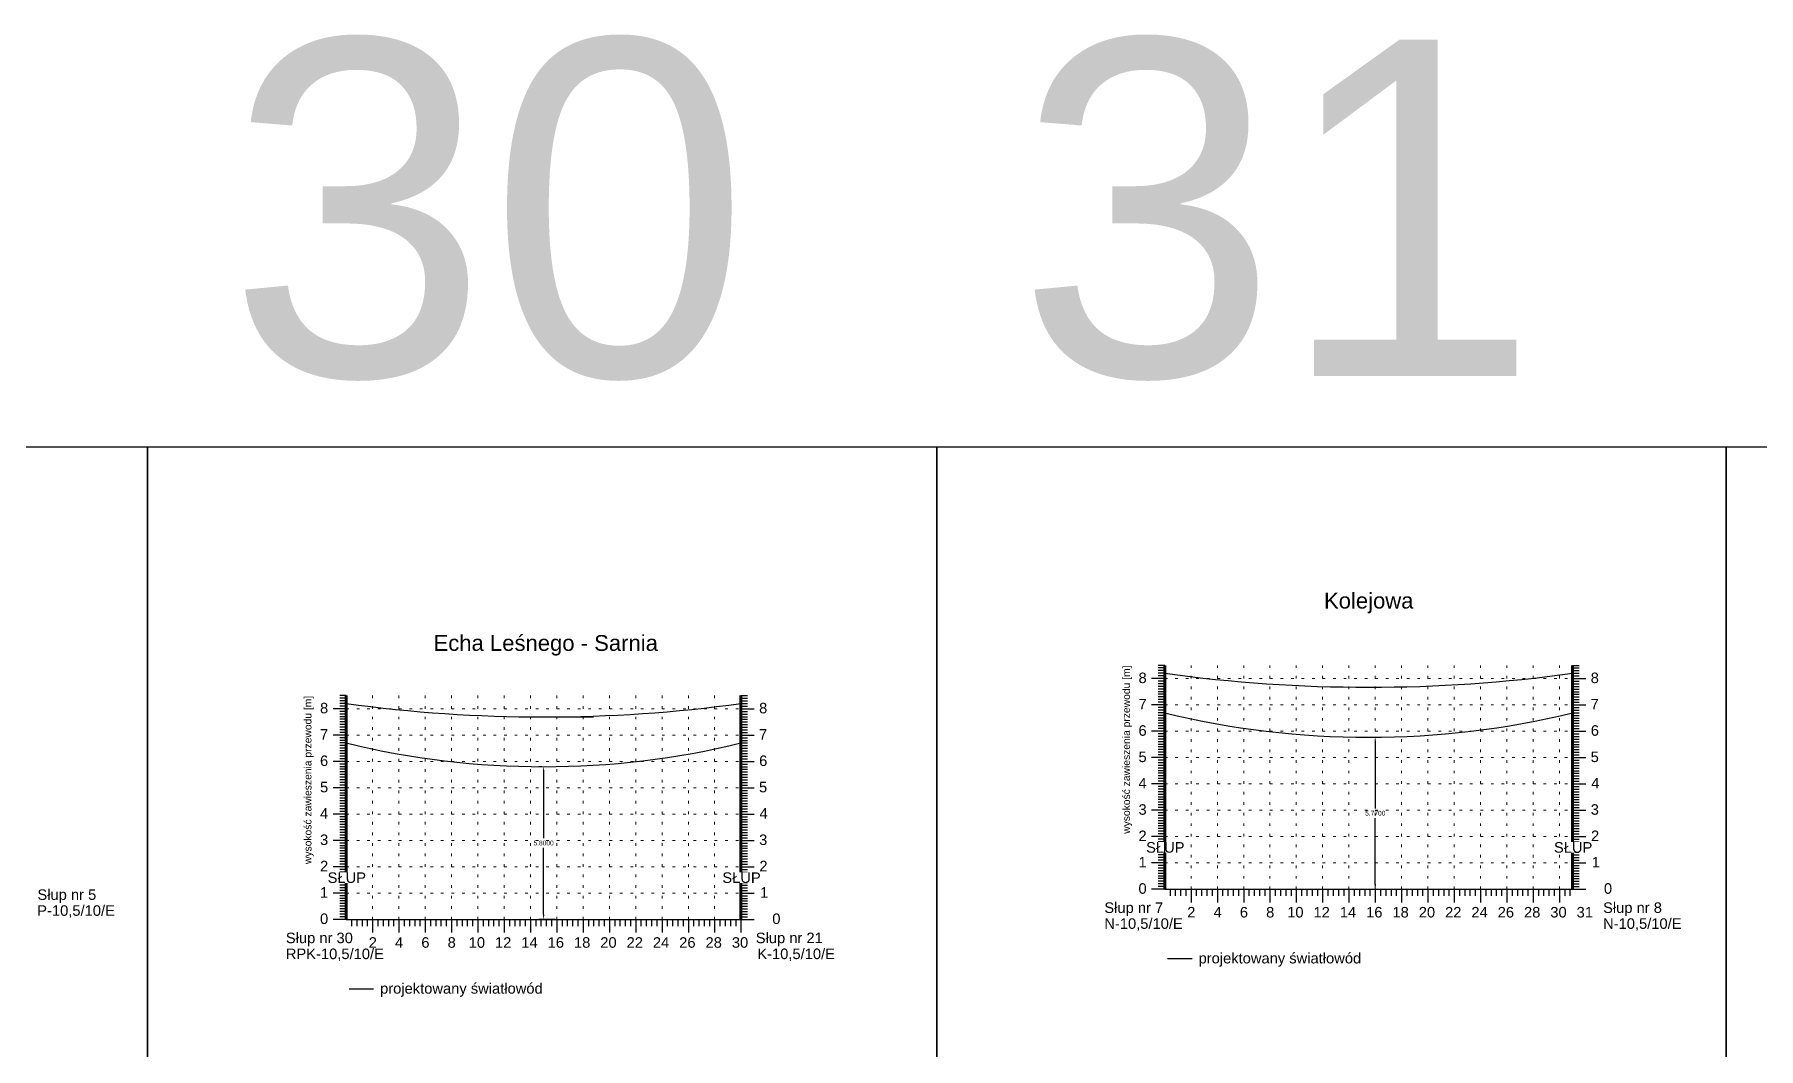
# Model space of a CAD drawing. Header units: metres. Extents: x -155 to 1812, y 681 to 886.
# Drawn here: x 560.3 to 625.8, y 837.7 to 876.2 of the extents above; entities that cross this region are included whole.
import ezdxf

# ---------------------------------------------------------------- set-up
doc = ezdxf.new("R2010")
doc.units = ezdxf.units.M
doc.header["$MEASUREMENT"] = 0
doc.linetypes.add('ACAD_ISO07W100', pattern=[3, 0, -3])
doc.layers.add('ramka', color=7, linetype='Continuous', plot=False)
doc.styles.get("Standard").update_dxf_attribs({"font": 'arial.ttf'})
doc.dimstyles.get("Standard").update_dxf_attribs({"dimtxt": 0.18, "dimasz": 0.18, "dimexe": 0.18, "dimexo": 0.0625, "dimgap": 0.09, "dimtad": 0, "dimtih": 1, "dimtoh": 1, "dimdec": 4, "dimzin": 0, "dimdsep": 46, "dimtxsty": 'Standard', "dimcen": 0.09, "dimadec": 0, "dimazin": 0, "dimtfac": 1, "dimtdec": 4, "dimtofl": 0, "dimtmove": 0, "dimatfit": 3, "dimfxl": 1, "dimtolj": 1, "dimtzin": 0, "dimarcsym": 0})

# ---------------------------------------------------------------- blocks, each defined once
blk = doc.blocks.new('*D210')
at = {"color": 0, "lineweight": -2}
for p, q in [((611.018, 849.495), (611.386, 849.495)), ((611.206, 849.315), (611.206, 846.792)), ((611.206, 843.905), (611.206, 846.428)), ((611.268, 843.725), (611.386, 843.725))]:
    blk.add_line(p, q, dxfattribs=at)
at = {"color": 0}
for points in [[(611.236, 849.315), (611.176, 849.315), (611.206, 849.495)], [(611.176, 843.905), (611.236, 843.905), (611.206, 843.725)]]:
    blk.add_solid(points, dxfattribs=at)
at = {"layer": 'Defpoints', "color": 0}
for p in [(610.955, 849.495), (611.205, 843.725), (611.206, 843.725)]:
    blk.add_point(p, dxfattribs=at)
at = {"color": 0, "lineweight": 25, "insert": (611.206, 846.61), "char_height": 0.18, "attachment_point": 5}
blk.add_mtext('\\A1;5.7700', dxfattribs=at)
blk = doc.blocks.new('*D212')
at = {"color": 0, "lineweight": -2}
for p, q in [((579.538, 848.377), (579.42, 848.377)), ((579.6, 848.197), (579.6, 845.658)), ((579.6, 842.757), (579.6, 845.295)), ((580.038, 842.577), (579.42, 842.577))]:
    blk.add_line(p, q, dxfattribs=at)
at = {"color": 0}
for points in [[(579.63, 848.197), (579.57, 848.197), (579.6, 848.377)], [(579.57, 842.757), (579.63, 842.757), (579.6, 842.577)]]:
    blk.add_solid(points, dxfattribs=at)
at = {"layer": 'Defpoints', "color": 0}
for p in [(579.6, 848.377), (579.6, 842.577), (580.1, 842.577)]:
    blk.add_point(p, dxfattribs=at)
at = {"color": 0, "lineweight": 25, "insert": (579.6, 845.477), "char_height": 0.18, "attachment_point": 5}
blk.add_mtext('\\A1;5.8000', dxfattribs=at)

msp = doc.modelspace()

# ---------------------------------------------------------------- linework, layer by layer
for p, q in [((603.2051, 852.22519), (602.9551, 852.22519)), ((603.2051, 852.12519), (602.9551, 852.12519)), ((603.2051, 852.02519), (602.9551, 852.02519)), ((603.2051, 851.92519), (602.9551, 851.92519)), ((603.2051, 851.82519), (602.9551, 851.82519)), ((603.2051, 852.22519), (603.2051, 843.72519)), ((618.7051, 852.22519), (618.7051, 843.72519)), ((618.7051, 852.22519), (618.9551, 852.22519)), ((618.7051, 852.12519), (618.9551, 852.12519)), ((618.7051, 852.02519), (618.9551, 852.02519)), ((618.7051, 851.92519), (618.9551, 851.92519)), ((618.7051, 851.82519), (618.9551, 851.82519)), ((603.2051, 851.72519), (602.7051, 851.72519)), ((603.2051, 851.72519), (602.7051, 851.72519)), ((603.2051, 851.62519), (602.9551, 851.62519)), ((603.2051, 851.52519), (602.9551, 851.52519)), ((603.2051, 851.42519), (602.9551, 851.42519)), ((603.2051, 851.32519), (602.9551, 851.32519)), ((603.2051, 851.22519), (602.9551, 851.22519)), ((603.2051, 851.12519), (602.9551, 851.12519)), ((618.7051, 851.72519), (619.2051, 851.72519)), ((618.7051, 851.72519), (619.2051, 851.72519)), ((618.7051, 851.62519), (618.9551, 851.62519)), ((618.7051, 851.52519), (618.9551, 851.52519)), ((618.7051, 851.42519), (618.9551, 851.42519)), ((618.7051, 851.32519), (618.9551, 851.32519)), ((618.7051, 851.22519), (618.9551, 851.22519)), ((618.7051, 851.12519), (618.9551, 851.12519)), ((572.10045, 850.57657), (571.60045, 850.57657)), ((572.10045, 850.57657), (571.60045, 850.57657)), ((572.10045, 851.07657), (571.85045, 851.07657)), ((572.10045, 850.97657), (571.85045, 850.97657)), ((572.10045, 850.87657), (571.85045, 850.87657)), ((572.10045, 850.77657), (571.85045, 850.77657)), ((572.10045, 850.67657), (571.85045, 850.67657)), ((572.10045, 850.47657), (571.85045, 850.47657)), ((572.10045, 851.07657), (572.10045, 842.57657)), ((587.10045, 851.07657), (587.10045, 842.57657)), ((587.10045, 851.07657), (587.35045, 851.07657)), ((587.10045, 850.97657), (587.35045, 850.97657)), ((587.10045, 850.87657), (587.35045, 850.87657)), ((587.10045, 850.77657), (587.35045, 850.77657)), ((587.10045, 850.67657), (587.35045, 850.67657)), ((587.10045, 850.57657), (587.60045, 850.57657)), ((587.10045, 850.57657), (587.60045, 850.57657)), ((587.10045, 850.47657), (587.35045, 850.47657)), ((603.2051, 850.72519), (602.7051, 850.72519)), ((603.2051, 850.72519), (602.7051, 850.72519)), ((603.2051, 851.02519), (602.9551, 851.02519)), ((603.2051, 850.92519), (602.9551, 850.92519)), ((603.2051, 850.82519), (602.9551, 850.82519)), ((603.2051, 850.62519), (602.9551, 850.62519)), ((603.2051, 850.52519), (602.9551, 850.52519)), ((618.7051, 851.02519), (618.9551, 851.02519)), ((618.7051, 850.92519), (618.9551, 850.92519)), ((618.7051, 850.82519), (618.9551, 850.82519)), ((618.7051, 850.72519), (619.2051, 850.72519)), ((618.7051, 850.72519), (619.2051, 850.72519)), ((618.7051, 850.62519), (618.9551, 850.62519)), ((618.7051, 850.52519), (618.9551, 850.52519)), ((572.10045, 850.37657), (571.85045, 850.37657)), ((572.10045, 850.27657), (571.85045, 850.27657)), ((572.10045, 850.17657), (571.85045, 850.17657)), ((572.10045, 850.07657), (571.85045, 850.07657)), ((572.10045, 849.97657), (571.85045, 849.97657)), ((572.10045, 849.87657), (571.85045, 849.87657)), ((587.10045, 850.37657), (587.35045, 850.37657)), ((587.10045, 850.27657), (587.35045, 850.27657)), ((587.10045, 850.17657), (587.35045, 850.17657)), ((587.10045, 850.07657), (587.35045, 850.07657)), ((587.10045, 849.97657), (587.35045, 849.97657)), ((587.10045, 849.87657), (587.35045, 849.87657)), ((603.2051, 850.42519), (602.9551, 850.42519)), ((603.2051, 850.32519), (602.9551, 850.32519)), ((603.2051, 850.22519), (602.9551, 850.22519)), ((603.2051, 850.12519), (602.9551, 850.12519)), ((603.2051, 850.02519), (602.9551, 850.02519)), ((603.2051, 849.92519), (602.9551, 849.92519)), ((603.2051, 849.82519), (602.9551, 849.82519)), ((618.7051, 850.42519), (618.9551, 850.42519)), ((618.7051, 850.32519), (618.9551, 850.32519)), ((618.7051, 850.22519), (618.9551, 850.22519)), ((618.7051, 850.12519), (618.9551, 850.12519)), ((618.7051, 850.02519), (618.9551, 850.02519)), ((618.7051, 849.92519), (618.9551, 849.92519)), ((618.7051, 849.82519), (618.9551, 849.82519)), ((572.10045, 849.57657), (571.60045, 849.57657)), ((572.10045, 849.57657), (571.60045, 849.57657)), ((572.10045, 849.77657), (571.85045, 849.77657)), ((572.10045, 849.67657), (571.85045, 849.67657)), ((572.10045, 849.47657), (571.85045, 849.47657)), ((572.10045, 849.37657), (571.85045, 849.37657)), ((572.10045, 849.27657), (571.85045, 849.27657)), ((572.10045, 849.17657), (571.85045, 849.17657)), ((587.10045, 849.77657), (587.35045, 849.77657)), ((587.10045, 849.67657), (587.35045, 849.67657)), ((587.10045, 849.57657), (587.60045, 849.57657)), ((587.10045, 849.57657), (587.60045, 849.57657)), ((587.10045, 849.47657), (587.35045, 849.47657)), ((587.10045, 849.37657), (587.35045, 849.37657)), ((587.10045, 849.27657), (587.35045, 849.27657)), ((587.10045, 849.17657), (587.35045, 849.17657)), ((603.2051, 849.72519), (602.7051, 849.72519)), ((603.2051, 849.72519), (602.7051, 849.72519)), ((603.2051, 849.62519), (602.9551, 849.62519)), ((603.2051, 849.52519), (602.9551, 849.52519)), ((603.2051, 849.42519), (602.9551, 849.42519)), ((603.2051, 849.32519), (602.9551, 849.32519)), ((603.2051, 849.22519), (602.9551, 849.22519)), ((603.2051, 849.12519), (602.9551, 849.12519)), ((618.7051, 849.72519), (619.2051, 849.72519)), ((618.7051, 849.72519), (619.2051, 849.72519)), ((618.7051, 849.62519), (618.9551, 849.62519)), ((618.7051, 849.52519), (618.9551, 849.52519)), ((618.7051, 849.42519), (618.9551, 849.42519)), ((618.7051, 849.32519), (618.9551, 849.32519)), ((618.7051, 849.22519), (618.9551, 849.22519)), ((618.7051, 849.12519), (618.9551, 849.12519)), ((572.10045, 848.57657), (571.60045, 848.57657)), ((572.10045, 848.57657), (571.60045, 848.57657)), ((572.10045, 849.07657), (571.85045, 849.07657)), ((572.10045, 848.97657), (571.85045, 848.97657)), ((572.10045, 848.87657), (571.85045, 848.87657)), ((572.10045, 848.77657), (571.85045, 848.77657)), ((572.10045, 848.67657), (571.85045, 848.67657)), ((572.10045, 848.47657), (571.85045, 848.47657)), ((587.10045, 849.07657), (587.35045, 849.07657)), ((587.10045, 848.97657), (587.35045, 848.97657)), ((587.10045, 848.87657), (587.35045, 848.87657)), ((587.10045, 848.77657), (587.35045, 848.77657)), ((587.10045, 848.67657), (587.35045, 848.67657)), ((587.10045, 848.57657), (587.60045, 848.57657)), ((587.10045, 848.57657), (587.60045, 848.57657)), ((587.10045, 848.47657), (587.35045, 848.47657)), ((603.2051, 848.72519), (602.7051, 848.72519)), ((603.2051, 848.72519), (602.7051, 848.72519)), ((603.2051, 849.02519), (602.9551, 849.02519)), ((603.2051, 848.92519), (602.9551, 848.92519)), ((603.2051, 848.82519), (602.9551, 848.82519)), ((603.2051, 848.62519), (602.9551, 848.62519)), ((603.2051, 848.52519), (602.9551, 848.52519)), ((618.7051, 849.02519), (618.9551, 849.02519)), ((618.7051, 848.92519), (618.9551, 848.92519)), ((618.7051, 848.82519), (618.9551, 848.82519)), ((618.7051, 848.72519), (619.2051, 848.72519)), ((618.7051, 848.72519), (619.2051, 848.72519)), ((618.7051, 848.62519), (618.9551, 848.62519)), ((618.7051, 848.52519), (618.9551, 848.52519)), ((572.10045, 848.37657), (571.85045, 848.37657)), ((572.10045, 848.27657), (571.85045, 848.27657)), ((572.10045, 848.17657), (571.85045, 848.17657)), ((572.10045, 848.07657), (571.85045, 848.07657)), ((572.10045, 847.97657), (571.85045, 847.97657)), ((572.10045, 847.87657), (571.85045, 847.87657)), ((587.10045, 848.37657), (587.35045, 848.37657)), ((587.10045, 848.27657), (587.35045, 848.27657)), ((587.10045, 848.17657), (587.35045, 848.17657)), ((587.10045, 848.07657), (587.35045, 848.07657)), ((587.10045, 847.97657), (587.35045, 847.97657)), ((587.10045, 847.87657), (587.35045, 847.87657)), ((603.2051, 848.42519), (602.9551, 848.42519)), ((603.2051, 848.32519), (602.9551, 848.32519)), ((603.2051, 848.22519), (602.9551, 848.22519)), ((603.2051, 848.12519), (602.9551, 848.12519)), ((603.2051, 848.02519), (602.9551, 848.02519)), ((603.2051, 847.92519), (602.9551, 847.92519)), ((603.2051, 847.82519), (602.9551, 847.82519)), ((618.7051, 848.42519), (618.9551, 848.42519)), ((618.7051, 848.32519), (618.9551, 848.32519)), ((618.7051, 848.22519), (618.9551, 848.22519)), ((618.7051, 848.12519), (618.9551, 848.12519)), ((618.7051, 848.02519), (618.9551, 848.02519)), ((618.7051, 847.92519), (618.9551, 847.92519)), ((618.7051, 847.82519), (618.9551, 847.82519)), ((572.10045, 847.57657), (571.60045, 847.57657)), ((572.10045, 847.57657), (571.60045, 847.57657)), ((572.10045, 847.77657), (571.85045, 847.77657)), ((572.10045, 847.67657), (571.85045, 847.67657)), ((572.10045, 847.47657), (571.85045, 847.47657)), ((572.10045, 847.37657), (571.85045, 847.37657)), ((572.10045, 847.27657), (571.85045, 847.27657)), ((572.10045, 847.17657), (571.85045, 847.17657)), ((587.10045, 847.77657), (587.35045, 847.77657)), ((587.10045, 847.67657), (587.35045, 847.67657)), ((587.10045, 847.57657), (587.60045, 847.57657)), ((587.10045, 847.57657), (587.60045, 847.57657)), ((587.10045, 847.47657), (587.35045, 847.47657)), ((587.10045, 847.37657), (587.35045, 847.37657)), ((587.10045, 847.27657), (587.35045, 847.27657)), ((587.10045, 847.17657), (587.35045, 847.17657)), ((603.2051, 847.72519), (602.7051, 847.72519)), ((603.2051, 847.72519), (602.7051, 847.72519)), ((603.2051, 847.62519), (602.9551, 847.62519)), ((603.2051, 847.52519), (602.9551, 847.52519)), ((603.2051, 847.42519), (602.9551, 847.42519)), ((603.2051, 847.32519), (602.9551, 847.32519)), ((603.2051, 847.22519), (602.9551, 847.22519)), ((618.7051, 847.72519), (619.2051, 847.72519)), ((618.7051, 847.72519), (619.2051, 847.72519)), ((618.7051, 847.62519), (618.9551, 847.62519)), ((618.7051, 847.52519), (618.9551, 847.52519)), ((618.7051, 847.42519), (618.9551, 847.42519)), ((618.7051, 847.32519), (618.9551, 847.32519)), ((618.7051, 847.22519), (618.9551, 847.22519)), ((572.10045, 846.57657), (571.60045, 846.57657)), ((572.10045, 846.57657), (571.60045, 846.57657)), ((572.10045, 847.07657), (571.85045, 847.07657)), ((572.10045, 846.97657), (571.85045, 846.97657)), ((572.10045, 846.87657), (571.85045, 846.87657)), ((572.10045, 846.77657), (571.85045, 846.77657)), ((572.10045, 846.67657), (571.85045, 846.67657)), ((587.10045, 847.07657), (587.35045, 847.07657)), ((587.10045, 846.97657), (587.35045, 846.97657)), ((587.10045, 846.87657), (587.35045, 846.87657)), ((587.10045, 846.77657), (587.35045, 846.77657)), ((587.10045, 846.67657), (587.35045, 846.67657)), ((587.10045, 846.57657), (587.60045, 846.57657)), ((587.10045, 846.57657), (587.60045, 846.57657)), ((603.2051, 846.72519), (602.7051, 846.72519)), ((603.2051, 846.72519), (602.7051, 846.72519)), ((603.2051, 847.12519), (602.9551, 847.12519)), ((603.2051, 847.02519), (602.9551, 847.02519)), ((603.2051, 846.92519), (602.9551, 846.92519)), ((603.2051, 846.82519), (602.9551, 846.82519)), ((603.2051, 846.62519), (602.9551, 846.62519)), ((603.2051, 846.52519), (602.9551, 846.52519)), ((618.7051, 847.12519), (618.9551, 847.12519)), ((618.7051, 847.02519), (618.9551, 847.02519)), ((618.7051, 846.92519), (618.9551, 846.92519)), ((618.7051, 846.82519), (618.9551, 846.82519)), ((618.7051, 846.72519), (619.2051, 846.72519)), ((618.7051, 846.72519), (619.2051, 846.72519)), ((618.7051, 846.62519), (618.9551, 846.62519)), ((618.7051, 846.52519), (618.9551, 846.52519)), ((572.10045, 846.47657), (571.85045, 846.47657)), ((572.10045, 846.37657), (571.85045, 846.37657)), ((572.10045, 846.27657), (571.85045, 846.27657)), ((572.10045, 846.17657), (571.85045, 846.17657)), ((572.10045, 846.07657), (571.85045, 846.07657)), ((572.10045, 845.97657), (571.85045, 845.97657)), ((572.10045, 845.87657), (571.85045, 845.87657)), ((587.10045, 846.47657), (587.35045, 846.47657)), ((587.10045, 846.37657), (587.35045, 846.37657)), ((587.10045, 846.27657), (587.35045, 846.27657)), ((587.10045, 846.17657), (587.35045, 846.17657)), ((587.10045, 846.07657), (587.35045, 846.07657)), ((587.10045, 845.97657), (587.35045, 845.97657)), ((587.10045, 845.87657), (587.35045, 845.87657)), ((603.2051, 846.42519), (602.9551, 846.42519)), ((603.2051, 846.32519), (602.9551, 846.32519)), ((603.2051, 846.22519), (602.9551, 846.22519)), ((603.2051, 846.12519), (602.9551, 846.12519)), ((603.2051, 846.02519), (602.9551, 846.02519)), ((603.2051, 845.92519), (602.9551, 845.92519)), ((618.7051, 846.42519), (618.9551, 846.42519)), ((618.7051, 846.32519), (618.9551, 846.32519)), ((618.7051, 846.22519), (618.9551, 846.22519)), ((618.7051, 846.12519), (618.9551, 846.12519)), ((618.7051, 846.02519), (618.9551, 846.02519)), ((618.7051, 845.92519), (618.9551, 845.92519)), ((572.10045, 845.57657), (571.60045, 845.57657)), ((572.10045, 845.57657), (571.60045, 845.57657)), ((572.10045, 845.77657), (571.85045, 845.77657)), ((572.10045, 845.67657), (571.85045, 845.67657)), ((572.10045, 845.47657), (571.85045, 845.47657)), ((572.10045, 845.37657), (571.85045, 845.37657)), ((572.10045, 845.27657), (571.85045, 845.27657)), ((587.10045, 845.77657), (587.35045, 845.77657)), ((587.10045, 845.67657), (587.35045, 845.67657)), ((587.10045, 845.57657), (587.60045, 845.57657)), ((587.10045, 845.57657), (587.60045, 845.57657)), ((587.10045, 845.47657), (587.35045, 845.47657)), ((587.10045, 845.37657), (587.35045, 845.37657)), ((587.10045, 845.27657), (587.35045, 845.27657)), ((603.2051, 845.72519), (602.7051, 845.72519)), ((603.2051, 845.72519), (602.7051, 845.72519)), ((603.2051, 845.82519), (602.9551, 845.82519)), ((603.2051, 845.62519), (602.9551, 845.62519)), ((603.2051, 845.52519), (602.9551, 845.52519)), ((603.2051, 845.42519), (602.9551, 845.42519)), ((603.2051, 845.32519), (602.9551, 845.32519)), ((603.2051, 845.22519), (602.9551, 845.22519)), ((618.7051, 845.82519), (618.9551, 845.82519)), ((618.7051, 845.72519), (619.2051, 845.72519)), ((618.7051, 845.72519), (619.2051, 845.72519)), ((618.7051, 845.62519), (618.9551, 845.62519)), ((618.7051, 845.52519), (618.9551, 845.52519)), ((618.7051, 845.42519), (618.9551, 845.42519)), ((618.7051, 845.32519), (618.9551, 845.32519)), ((618.7051, 845.22519), (618.9551, 845.22519)), ((572.10045, 844.57657), (571.60045, 844.57657)), ((572.10045, 844.57657), (571.60045, 844.57657)), ((572.10045, 845.17657), (571.85045, 845.17657)), ((572.10045, 845.07657), (571.85045, 845.07657)), ((572.10045, 844.97657), (571.85045, 844.97657)), ((572.10045, 844.87657), (571.85045, 844.87657)), ((572.10045, 844.77657), (571.85045, 844.77657)), ((572.10045, 844.67657), (571.85045, 844.67657)), ((587.10045, 845.17657), (587.35045, 845.17657)), ((587.10045, 845.07657), (587.35045, 845.07657)), ((587.10045, 844.97657), (587.35045, 844.97657)), ((587.10045, 844.87657), (587.35045, 844.87657)), ((587.10045, 844.77657), (587.35045, 844.77657)), ((587.10045, 844.67657), (587.35045, 844.67657)), ((587.10045, 844.57657), (587.60045, 844.57657)), ((587.10045, 844.57657), (587.60045, 844.57657)), ((603.2051, 844.72519), (602.7051, 844.72519)), ((603.2051, 844.72519), (602.7051, 844.72519)), ((603.2051, 845.12519), (602.9551, 845.12519)), ((603.2051, 845.02519), (602.9551, 845.02519)), ((603.2051, 844.92519), (602.9551, 844.92519)), ((603.2051, 844.82519), (602.9551, 844.82519)), ((603.2051, 844.62519), (602.9551, 844.62519)), ((618.7051, 845.12519), (618.9551, 845.12519)), ((618.7051, 845.02519), (618.9551, 845.02519)), ((618.7051, 844.92519), (618.9551, 844.92519)), ((618.7051, 844.82519), (618.9551, 844.82519)), ((618.7051, 844.72519), (619.2051, 844.72519)), ((618.7051, 844.72519), (619.2051, 844.72519)), ((618.7051, 844.62519), (618.9551, 844.62519)), ((572.10045, 844.47657), (571.85045, 844.47657)), ((572.10045, 844.37657), (571.85045, 844.37657)), ((572.10045, 844.27657), (571.85045, 844.27657)), ((572.10045, 844.17657), (571.85045, 844.17657)), ((572.10045, 844.07657), (571.85045, 844.07657)), ((572.10045, 843.97657), (571.85045, 843.97657)), ((587.10045, 844.47657), (587.35045, 844.47657)), ((587.10045, 844.37657), (587.35045, 844.37657)), ((587.10045, 844.27657), (587.35045, 844.27657)), ((587.10045, 844.17657), (587.35045, 844.17657)), ((587.10045, 844.07657), (587.35045, 844.07657)), ((587.10045, 843.97657), (587.35045, 843.97657)), ((603.2051, 844.52519), (602.9551, 844.52519)), ((603.2051, 844.42519), (602.9551, 844.42519)), ((603.2051, 844.32519), (602.9551, 844.32519)), ((603.2051, 844.22519), (602.9551, 844.22519)), ((603.2051, 844.12519), (602.9551, 844.12519)), ((603.2051, 844.02519), (602.9551, 844.02519)), ((603.2051, 843.92519), (602.9551, 843.92519)), ((618.7051, 844.52519), (618.9551, 844.52519)), ((618.7051, 844.42519), (618.9551, 844.42519)), ((618.7051, 844.32519), (618.9551, 844.32519)), ((618.7051, 844.22519), (618.9551, 844.22519)), ((618.7051, 844.12519), (618.9551, 844.12519)), ((618.7051, 844.02519), (618.9551, 844.02519)), ((618.7051, 843.92519), (618.9551, 843.92519)), ((572.10045, 843.57657), (571.60045, 843.57657)), ((572.10045, 843.57657), (571.60045, 843.57657)), ((572.10045, 843.87657), (571.85045, 843.87657)), ((572.10045, 843.77657), (571.85045, 843.77657)), ((572.10045, 843.67657), (571.85045, 843.67657)), ((572.10045, 843.47657), (571.85045, 843.47657)), ((572.10045, 843.37657), (571.85045, 843.37657)), ((572.10045, 843.27657), (571.85045, 843.27657)), ((587.10045, 843.87657), (587.35045, 843.87657)), ((587.10045, 843.77657), (587.35045, 843.77657)), ((587.10045, 843.67657), (587.35045, 843.67657)), ((587.10045, 843.57657), (587.60045, 843.57657)), ((587.10045, 843.57657), (587.60045, 843.57657)), ((587.10045, 843.47657), (587.35045, 843.47657)), ((587.10045, 843.37657), (587.35045, 843.37657)), ((587.10045, 843.27657), (587.35045, 843.27657)), ((603.2051, 843.72519), (602.7051, 843.72519)), ((603.2051, 843.82519), (602.9551, 843.82519)), ((603.2051, 843.72519), (602.9551, 843.72519)), ((603.2051, 843.72519), (619.2051, 843.72519)), ((603.4051, 843.72519), (603.4051, 843.47519)), ((603.6051, 843.72519), (603.6051, 843.47519)), ((603.8051, 843.72519), (603.8051, 843.47519)), ((604.0051, 843.72519), (604.0051, 843.47519)), ((604.2051, 843.72519), (604.2051, 843.22519)), ((604.4051, 843.72519), (604.4051, 843.47519)), ((604.6051, 843.72519), (604.6051, 843.47519)), ((604.8051, 843.72519), (604.8051, 843.47519)), ((605.0051, 843.72519), (605.0051, 843.47519)), ((605.2051, 843.72519), (605.2051, 843.22519)), ((605.4051, 843.72519), (605.4051, 843.47519)), ((605.6051, 843.72519), (605.6051, 843.47519)), ((605.8051, 843.72519), (605.8051, 843.47519)), ((606.0051, 843.72519), (606.0051, 843.47519)), ((606.2051, 843.72519), (606.2051, 843.22519)), ((606.4051, 843.72519), (606.4051, 843.47519)), ((606.6051, 843.72519), (606.6051, 843.47519)), ((606.8051, 843.72519), (606.8051, 843.47519)), ((607.0051, 843.72519), (607.0051, 843.47519)), ((607.2051, 843.72519), (607.2051, 843.22519)), ((607.4051, 843.72519), (607.4051, 843.47519)), ((607.6051, 843.72519), (607.6051, 843.47519)), ((607.8051, 843.72519), (607.8051, 843.47519)), ((608.0051, 843.72519), (608.0051, 843.47519)), ((608.2051, 843.72519), (608.2051, 843.22519)), ((608.4051, 843.72519), (608.4051, 843.47519)), ((608.6051, 843.72519), (608.6051, 843.47519)), ((608.8051, 843.72519), (608.8051, 843.47519)), ((609.0051, 843.72519), (609.0051, 843.47519)), ((609.2051, 843.72519), (609.2051, 843.22519)), ((609.4051, 843.72519), (609.4051, 843.47519)), ((609.6051, 843.72519), (609.6051, 843.47519)), ((609.8051, 843.72519), (609.8051, 843.47519)), ((610.0051, 843.72519), (610.0051, 843.47519)), ((610.2051, 843.72519), (610.2051, 843.22519)), ((610.4051, 843.72519), (610.4051, 843.47519)), ((610.6051, 843.72519), (610.6051, 843.47519)), ((610.8051, 843.72519), (610.8051, 843.47519)), ((611.0051, 843.72519), (611.0051, 843.47519)), ((611.2051, 843.72519), (611.2051, 843.22519)), ((611.4051, 843.72519), (611.4051, 843.47519)), ((611.6051, 843.72519), (611.6051, 843.47519)), ((611.8051, 843.72519), (611.8051, 843.47519)), ((612.0051, 843.72519), (612.0051, 843.47519)), ((612.2051, 843.72519), (612.2051, 843.22519)), ((612.4051, 843.72519), (612.4051, 843.47519)), ((612.6051, 843.72519), (612.6051, 843.47519)), ((612.8051, 843.72519), (612.8051, 843.47519)), ((613.0051, 843.72519), (613.0051, 843.47519)), ((613.2051, 843.72519), (613.2051, 843.22519)), ((613.4051, 843.72519), (613.4051, 843.47519)), ((613.6051, 843.72519), (613.6051, 843.47519)), ((613.8051, 843.72519), (613.8051, 843.47519)), ((614.0051, 843.72519), (614.0051, 843.47519)), ((614.2051, 843.72519), (614.2051, 843.22519)), ((614.4051, 843.72519), (614.4051, 843.47519)), ((614.6051, 843.72519), (614.6051, 843.47519)), ((614.8051, 843.72519), (614.8051, 843.47519)), ((615.0051, 843.72519), (615.0051, 843.47519)), ((615.2051, 843.72519), (615.2051, 843.22519)), ((615.4051, 843.72519), (615.4051, 843.47519)), ((615.6051, 843.72519), (615.6051, 843.47519)), ((615.8051, 843.72519), (615.8051, 843.47519)), ((616.0051, 843.72519), (616.0051, 843.47519)), ((616.2051, 843.72519), (616.2051, 843.22519)), ((616.4051, 843.72519), (616.4051, 843.47519)), ((616.6051, 843.72519), (616.6051, 843.47519)), ((616.8051, 843.72519), (616.8051, 843.47519)), ((617.0051, 843.72519), (617.0051, 843.47519)), ((617.2051, 843.72519), (617.2051, 843.22519)), ((617.4051, 843.72519), (617.4051, 843.47519)), ((617.6051, 843.72519), (617.6051, 843.47519)), ((617.8051, 843.72519), (617.8051, 843.47519)), ((618.0051, 843.72519), (618.0051, 843.47519)), ((618.2051, 843.72519), (618.2051, 843.22519)), ((618.4051, 843.72519), (618.4051, 843.47519)), ((618.6051, 843.72519), (618.6051, 843.47519)), ((618.7051, 843.82519), (618.9551, 843.82519)), ((618.7051, 843.72519), (619.2051, 843.72519)), ((618.7051, 843.72519), (618.9551, 843.72519)), ((572.10045, 842.57657), (571.60045, 842.57657)), ((572.10045, 843.17657), (571.85045, 843.17657)), ((572.10045, 843.07657), (571.85045, 843.07657)), ((572.10045, 842.97657), (571.85045, 842.97657)), ((572.10045, 842.87657), (571.85045, 842.87657)), ((572.10045, 842.77657), (571.85045, 842.77657)), ((572.10045, 842.67657), (571.85045, 842.67657)), ((572.10045, 842.57657), (571.85045, 842.57657)), ((572.10045, 842.57657), (587.10045, 842.57657)), ((572.30045, 842.57657), (572.30045, 842.32657)), ((572.50045, 842.57657), (572.50045, 842.32657)), ((572.70045, 842.57657), (572.70045, 842.32657)), ((572.90045, 842.57657), (572.90045, 842.32657)), ((573.10045, 842.57657), (573.10045, 842.07657)), ((573.30045, 842.57657), (573.30045, 842.32657)), ((573.50045, 842.57657), (573.50045, 842.32657)), ((573.70045, 842.57657), (573.70045, 842.32657)), ((573.90045, 842.57657), (573.90045, 842.32657)), ((574.10045, 842.57657), (574.10045, 842.07657)), ((574.30045, 842.57657), (574.30045, 842.32657)), ((574.50045, 842.57657), (574.50045, 842.32657)), ((574.70045, 842.57657), (574.70045, 842.32657)), ((574.90045, 842.57657), (574.90045, 842.32657)), ((575.10045, 842.57657), (575.10045, 842.07657)), ((575.30045, 842.57657), (575.30045, 842.32657)), ((575.50045, 842.57657), (575.50045, 842.32657)), ((575.70045, 842.57657), (575.70045, 842.32657)), ((575.90045, 842.57657), (575.90045, 842.32657)), ((576.10045, 842.57657), (576.10045, 842.07657)), ((576.30045, 842.57657), (576.30045, 842.32657)), ((576.50045, 842.57657), (576.50045, 842.32657)), ((576.70045, 842.57657), (576.70045, 842.32657)), ((576.90045, 842.57657), (576.90045, 842.32657)), ((577.10045, 842.57657), (577.10045, 842.07657)), ((577.30045, 842.57657), (577.30045, 842.32657)), ((577.50045, 842.57657), (577.50045, 842.32657)), ((577.70045, 842.57657), (577.70045, 842.32657)), ((577.90045, 842.57657), (577.90045, 842.32657)), ((578.10045, 842.57657), (578.10045, 842.07657)), ((578.30045, 842.57657), (578.30045, 842.32657)), ((578.50045, 842.57657), (578.50045, 842.32657)), ((578.70045, 842.57657), (578.70045, 842.32657)), ((578.90045, 842.57657), (578.90045, 842.32657)), ((579.10045, 842.57657), (579.10045, 842.07657)), ((579.30045, 842.57657), (579.30045, 842.32657)), ((579.50045, 842.57657), (579.50045, 842.32657)), ((579.70045, 842.57657), (579.70045, 842.32657)), ((579.90045, 842.57657), (579.90045, 842.32657)), ((580.10045, 842.57657), (580.10045, 842.07657)), ((580.30045, 842.57657), (580.30045, 842.32657)), ((580.50045, 842.57657), (580.50045, 842.32657)), ((580.70045, 842.57657), (580.70045, 842.32657)), ((580.90045, 842.57657), (580.90045, 842.32657)), ((581.10045, 842.57657), (581.10045, 842.07657)), ((581.30045, 842.57657), (581.30045, 842.32657)), ((581.50045, 842.57657), (581.50045, 842.32657)), ((581.70045, 842.57657), (581.70045, 842.32657)), ((581.90045, 842.57657), (581.90045, 842.32657)), ((582.10045, 842.57657), (582.10045, 842.07657)), ((582.30045, 842.57657), (582.30045, 842.32657)), ((582.50045, 842.57657), (582.50045, 842.32657)), ((582.70045, 842.57657), (582.70045, 842.32657)), ((582.90045, 842.57657), (582.90045, 842.32657)), ((583.10045, 842.57657), (583.10045, 842.07657)), ((583.30045, 842.57657), (583.30045, 842.32657)), ((583.50045, 842.57657), (583.50045, 842.32657)), ((583.70045, 842.57657), (583.70045, 842.32657)), ((583.90045, 842.57657), (583.90045, 842.32657)), ((584.10045, 842.57657), (584.10045, 842.07657)), ((584.30045, 842.57657), (584.30045, 842.32657)), ((584.50045, 842.57657), (584.50045, 842.32657)), ((584.70045, 842.57657), (584.70045, 842.32657)), ((584.90045, 842.57657), (584.90045, 842.32657)), ((585.10045, 842.57657), (585.10045, 842.07657)), ((585.30045, 842.57657), (585.30045, 842.32657)), ((585.50045, 842.57657), (585.50045, 842.32657)), ((585.70045, 842.57657), (585.70045, 842.32657)), ((585.90045, 842.57657), (585.90045, 842.32657)), ((586.10045, 842.57657), (586.10045, 842.07657)), ((586.30045, 842.57657), (586.30045, 842.32657)), ((586.50045, 842.57657), (586.50045, 842.32657)), ((586.70045, 842.57657), (586.70045, 842.32657)), ((586.90045, 842.57657), (586.90045, 842.32657)), ((587.10045, 843.17657), (587.35045, 843.17657)), ((587.10045, 843.07657), (587.35045, 843.07657)), ((587.10045, 842.97657), (587.35045, 842.97657)), ((587.10045, 842.87657), (587.35045, 842.87657)), ((587.10045, 842.77657), (587.35045, 842.77657)), ((587.10045, 842.67657), (587.35045, 842.67657)), ((587.10045, 842.57657), (587.10045, 842.07657)), ((587.10045, 842.57657), (587.60045, 842.57657)), ((587.10045, 842.57657), (587.35045, 842.57657))]:
    msp.add_line(p, q)
at = {"lineweight": 100}
for p, q in [((603.2051, 852.22519), (603.2051, 843.72519)), ((618.7051, 852.22519), (618.7051, 843.72519)), ((572.10045, 851.07657), (572.10045, 842.57657)), ((587.10045, 851.07657), (587.10045, 842.57657))]:
    msp.add_line(p, q, dxfattribs=at)
at = {"linetype": 'ACAD_ISO07W100', "lineweight": 15, "ltscale": 0.1}
for p, q in [((604.2051, 843.72519), (604.2051, 852.22519)), ((605.2051, 843.72519), (605.2051, 852.22519)), ((606.2051, 843.72519), (606.2051, 852.22519)), ((607.2051, 843.72519), (607.2051, 852.22519)), ((608.2051, 843.72519), (608.2051, 852.22519)), ((609.2051, 843.72519), (609.2051, 852.22519)), ((610.2051, 843.72519), (610.2051, 852.22519)), ((611.2051, 843.72519), (611.2051, 852.22519)), ((612.2051, 843.72519), (612.2051, 852.22519)), ((613.2051, 843.72519), (613.2051, 852.22519)), ((614.2051, 843.72519), (614.2051, 852.22519)), ((615.2051, 843.72519), (615.2051, 852.22519)), ((616.2051, 843.72519), (616.2051, 852.22519)), ((617.2051, 843.72519), (617.2051, 852.22519)), ((618.2051, 843.72519), (618.2051, 852.22519)), ((618.7051, 843.72519), (618.7051, 852.22519)), ((603.2051, 851.72519), (619.2051, 851.72519)), ((572.10045, 850.57657), (587.10045, 850.57657)), ((573.10045, 842.57657), (573.10045, 851.07657)), ((574.10045, 842.57657), (574.10045, 851.07657)), ((575.10045, 842.57657), (575.10045, 851.07657)), ((576.10045, 842.57657), (576.10045, 851.07657)), ((577.10045, 842.57657), (577.10045, 851.07657)), ((578.10045, 842.57657), (578.10045, 851.07657)), ((579.10045, 842.57657), (579.10045, 851.07657)), ((580.10045, 842.57657), (580.10045, 851.07657)), ((581.10045, 842.57657), (581.10045, 851.07657)), ((582.10045, 842.57657), (582.10045, 851.07657)), ((583.10045, 842.57657), (583.10045, 851.07657)), ((584.10045, 842.57657), (584.10045, 851.07657)), ((585.10045, 842.57657), (585.10045, 851.07657)), ((586.10045, 842.57657), (586.10045, 851.07657)), ((587.10045, 842.57657), (587.10045, 851.07657)), ((587.10045, 842.57657), (587.10045, 851.07657)), ((603.2051, 850.72519), (619.2051, 850.72519)), ((572.10045, 849.57657), (587.10045, 849.57657)), ((603.2051, 849.72519), (619.2051, 849.72519)), ((572.10045, 848.57657), (587.10045, 848.57657)), ((603.2051, 848.72519), (619.2051, 848.72519)), ((572.10045, 847.57657), (587.10045, 847.57657)), ((603.2051, 847.72519), (619.2051, 847.72519)), ((572.10045, 846.57657), (587.10045, 846.57657)), ((603.2051, 846.72519), (619.2051, 846.72519)), ((572.10045, 845.57657), (587.10045, 845.57657)), ((603.2051, 845.72519), (619.2051, 845.72519)), ((572.10045, 844.57657), (587.10045, 844.57657)), ((603.2051, 844.72519), (619.2051, 844.72519)), ((572.10045, 843.57657), (587.10045, 843.57657)), ((603.2051, 843.72519), (619.2051, 843.72519)), ((572.10045, 842.57657), (587.10045, 842.57657))]:
    msp.add_line(p, q, dxfattribs=at)
at = {"lineweight": 25}
for p, q in [((618.2051, 843.72519), (618.7051, 843.72519)), ((587.10045, 842.57657), (587.60045, 842.57657))]:
    msp.add_line(p, q, dxfattribs=at)
at = {"color": 3, "lineweight": 25}
for p, q in [((603.31065, 841.09497), (604.24124, 841.09497)), ((572.206, 839.94635), (573.13658, 839.94635))]:
    msp.add_line(p, q, dxfattribs=at)
at = {"lineweight": 25}
for points in [[(534.54271, 860.52182), (564.54271, 860.52182), (564.54271, 830.52182), (534.54271, 830.52182), (534.54271, 860.52182)], [(564.54271, 860.52182), (594.54271, 860.52182), (594.54271, 830.52182), (564.54271, 830.52182), (564.54271, 860.52182)], [(594.54271, 860.52182), (624.54271, 860.52182), (624.54271, 830.52182), (594.54271, 830.52182), (594.54271, 860.52182)], [(624.54271, 860.52182), (654.54271, 860.52182), (654.54271, 830.52182), (624.54271, 830.52182), (624.54271, 860.52182)]]:
    msp.add_lwpolyline(points, dxfattribs=at)
at = {"lineweight": 30}
for centre, radius, start, end in [((610.9551, 908.32292), 56.92774, 262.1755985, 277.8244015), ((579.60045, 905.66863), 55.40206, 262.2197512, 277.7802488)]:
    msp.add_arc(centre, radius, start, end, dxfattribs=at)
at = {"color": 3, "lineweight": 30}
for centre, radius in [((610.9551, 882.25186), 32.75667), ((579.60045, 880.07657), 31.7)]:
    msp.add_arc(centre, radius, 256.3144532, 283.6855468, dxfattribs=at)
at = {"layer": 'ramka'}
for p, q in [((579.60045, 850.26657), (581.49581, 850.26657)), ((603.2051, 843.72519), (610.9551, 843.72519)), ((603.2051, 843.72519), (610.9551, 843.72519)), ((603.2051, 843.72519), (610.9551, 843.72519)), ((572.10045, 842.57657), (579.60045, 842.57657))]:
    msp.add_line(p, q, dxfattribs=at)

# ---------------------------------------------------------------- texts
at = {"lineweight": 25}
for s, p in [('30', (567.58131, 863.21103)), ('31', (597.58131, 863.21103))]:
    msp.add_text(s, height=12.782133, dxfattribs=at).set_placement(p)
for s, height, p in [('Kolejowa', 0.6, (609.25668, 854.38254)), ('Echa Leśnego - Sarnia', 0.6, (575.41754, 852.77526)), ('8', 0.4, (602.20784, 851.5511)), ('8', 0.4, (619.39349, 851.5511)), ('8', 0.4, (571.10319, 850.40248)), ('8', 0.4, (587.78884, 850.40248)), ('7', 0.4, (602.20784, 850.5511)), ('7', 0.4, (619.39049, 850.5511)), ('7', 0.4, (571.10319, 849.40248)), ('7', 0.4, (587.78583, 849.40248)), ('6', 0.4, (602.20784, 849.5511)), ('6', 0.4, (619.39622, 849.5511)), ('6', 0.4, (571.10319, 848.40248)), ('6', 0.4, (587.79156, 848.40248)), ('5', 0.4, (602.20784, 848.5511)), ('5', 0.4, (619.39076, 848.5511)), ('4', 0.4, (602.20784, 847.5511)), ('4', 0.4, (619.4115, 847.5511)), ('5', 0.4, (571.10319, 847.40248)), ('5', 0.4, (587.78611, 847.40248)), ('4', 0.4, (571.10319, 846.40248)), ('4', 0.4, (587.80684, 846.40248)), ('3', 0.4, (602.20784, 846.5511)), ('3', 0.4, (619.39349, 846.5511)), ('2', 0.4, (602.20784, 845.5511)), ('2', 0.4, (619.40468, 845.5511)), ('3', 0.4, (571.10319, 845.40248)), ('3', 0.4, (587.78884, 845.40248)), ('2', 0.4, (571.10319, 844.40248)), ('2', 0.4, (587.80002, 844.40248)), ('1', 0.4, (602.20784, 844.5511)), ('1', 0.4, (619.43333, 844.5511)), ('0', 0.4, (602.20784, 843.5511)), ('0', 0.4, (619.89513, 843.5511)), ('Słup nr 5', 0.4, (560.36326, 843.31781)), ('1', 0.4, (571.10319, 843.40248)), ('1', 0.4, (587.82867, 843.40248)), ('Słup nr 7', 0.4, (600.90985, 842.82327)), ('Słup nr 8', 0.4, (619.86305, 842.82327)), ('P-10,5/10/E', 0.4, (560.35582, 842.71293)), ('0', 0.4, (571.10319, 842.40248)), ('0', 0.4, (588.29047, 842.40248)), ('N-10,5/10/E', 0.4, (600.90821, 842.21839)), ('2', 0.4, (604.05829, 842.64951)), ('4', 0.4, (605.05829, 842.64951)), ('6', 0.4, (606.05829, 842.64951)), ('8', 0.4, (607.05829, 842.64951)), ('10', 0.4, (607.85829, 842.64951)), ('12', 0.4, (608.85829, 842.64951)), ('14', 0.4, (609.85829, 842.64951)), ('16', 0.4, (610.85829, 842.64951)), ('18', 0.4, (611.85829, 842.64951)), ('20', 0.4, (612.85829, 842.64951)), ('22', 0.4, (613.85829, 842.64951)), ('24', 0.4, (614.85829, 842.64951)), ('26', 0.4, (615.85829, 842.64951)), ('28', 0.4, (616.85829, 842.64951)), ('30', 0.4, (617.85829, 842.64951)), ('31', 0.4, (618.85829, 842.64951)), ('N-10,5/10/E', 0.4, (619.86305, 842.21839)), ('Słup nr 30', 0.4, (569.8052, 841.67465)), ('Słup nr 21', 0.4, (587.66356, 841.67465)), ('RPK-10,5/10/E', 0.4, (569.80355, 841.06977)), ('2', 0.4, (572.95363, 841.50089)), ('4', 0.4, (573.95363, 841.50089)), ('6', 0.4, (574.95363, 841.50089)), ('8', 0.4, (575.95363, 841.50089)), ('10', 0.4, (576.75363, 841.50089)), ('12', 0.4, (577.75363, 841.50089)), ('14', 0.4, (578.75363, 841.50089)), ('16', 0.4, (579.75363, 841.50089)), ('18', 0.4, (580.75363, 841.50089)), ('20', 0.4, (581.75363, 841.50089)), ('22', 0.4, (582.75363, 841.50089)), ('24', 0.4, (583.75363, 841.50089)), ('26', 0.4, (584.75363, 841.50089)), ('28', 0.4, (585.75363, 841.50089)), ('30', 0.4, (586.75363, 841.50089)), ('K-10,5/10/E', 0.4, (587.7218, 841.06977)), ('projektowany światłowód', 0.4, (604.49, 840.90521)), ('projektowany światłowód', 0.4, (573.38534, 839.75659))]:
    msp.add_text(s, height=height).set_placement(p)

# ---------------------------------------------------------------- dimensions: what is measured, and where the dimension line sits
for base, p1, p2, picture, middle in [((611.20597, 843.72519), (610.9551, 849.49519), (611.2051, 843.72519), '*D210', (611.20597, 846.61019)), ((579.60045, 842.57657), (579.60045, 848.37657), (580.10045, 842.57657), '*D212', (579.60045, 845.47657))]:
    dim = msp.add_linear_dim(base=base, p1=p1, p2=p2, angle=90, dimstyle='Standard', dxfattribs=at)
    dim.commit()
    dim.dimension.update_dxf_attribs({"geometry": picture, "text_midpoint": middle})

# ---------------------------------------------------------------- next in the draw order: texts
at = {"lineweight": 18, "char_height": 0.28, "attachment_point": 1, "rotation": 90, "bg_fill": 3, "box_fill_scale": 1, "bg_fill_color": 256, "bg_fill_transparency": 0}
for insert in [(601.60233, 845.8273), (570.49768, 844.67868)]:
    msp.add_mtext_dynamic_manual_height_columns('wysokość zawieszenia przewodu [m]', width=9.2804774, gutter_width=2, heights=[-0.36385], dxfattribs=dict(at, insert=insert))
at = {"lineweight": 18, "char_height": 0.4, "attachment_point": 1, "bg_fill": 3, "box_fill_scale": 1, "bg_fill_color": 256, "bg_fill_transparency": 0}
for insert in [(602.497, 845.51139), (617.997, 845.51139), (571.39234, 844.36277), (586.39234, 844.36277)]:
    msp.add_mtext_dynamic_manual_height_columns('SŁUP', width=1.5368437, gutter_width=2, heights=[-0.41364], dxfattribs=dict(at, insert=insert))

# ---------------------------------------------------------------- next in the draw order: linework, layer by layer
at = {"layer": 'ramka'}
msp.add_line((603.2051, 843.72519), (603.2051, 851.39519), dxfattribs=at)

doc.saveas('drawing.dxf')
